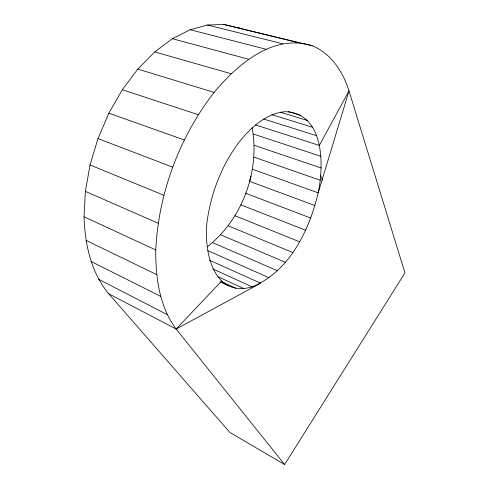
<?xml version="1.0" encoding="UTF-8"?>
<svg xmlns="http://www.w3.org/2000/svg" width="489" height="489" viewBox="0 0 489 489"><rect width="100%" height="100%" fill="white"/><g stroke="black" fill="none" stroke-linecap="round" stroke-linejoin="round"><path stroke-width="0.73" d="M207.324 246.804C242.183 219.506 260.203 171.217 252.086 127.733M84.047 216.798L85.379 191.376L90.049 164.982L97.959 138.583L108.851 113.179L122.317 89.731L137.819 69.083L154.726 51.92L172.391 38.71L190.178 29.725L207.507 25.012L223.87 24.45L312.337 45.807C331.353 53.607 343.04 71.981 349.012 90.911L404.953 272.88L284.604 464.55L229.879 432.447L108.668 293.724C90.917 272.281 84.866 244.023 84.047 216.798L155.771 249.952C155.539 277.397 159.316 306.444 176.15 329.048L284.604 464.55M252.348 169.212L318.18 192.849C324.091 164.927 324.341 113.289 285.276 111.663C265.71 113.448 250.454 127.941 238.754 142.574C223.186 163.448 212.959 188.069 208.4 213.675C202.006 242.642 209.763 299.115 252.141 286.86C289.72 271.297 309.244 230.319 318.18 192.849L349.012 90.911L319.323 145.441L255.558 124.927M155.771 249.952C158.485 193.1 179.31 137.385 214.084 92.378C237.403 64.548 273.192 33.258 312.337 45.807M251.016 176.211L249.579 181.34L314.989 205.533M108.668 293.724L176.15 329.048L221.645 281.034M176.15 329.048L260.668 283.217L209.402 260.16M223.87 24.45L298.308 42.732M207.507 25.012L282.752 43.784M190.178 29.725L266.034 49.242M172.391 38.71L248.626 59.242M154.726 51.92L231.101 73.717M288.492 111.645L300.894 115.398M280.228 112.164L307.257 120.404M137.819 69.083L214.084 92.378M271.97 114.713L312.489 127.238M263.669 119.029L316.524 135.667M122.317 89.731L198.247 114.695M253.394 134.047L320.863 156.297M254.298 145.331L321.169 167.984M253.944 157.134L320.258 180.252M108.851 113.179L184.225 139.921M245.698 193.277L310.772 218.063M97.959 138.583L172.593 167.122M240.777 204.812L305.601 230.221M234.916 215.722L299.568 241.786M90.049 164.982L163.803 195.245M228.21 225.808L292.789 252.526M220.783 234.854L285.368 262.245M212.764 242.685L277.446 270.729M85.379 191.376L158.149 223.204M207.788 250.637L269.158 277.783M212.874 268.956L252.141 286.86M218.125 276.756L243.773 288.565M222.636 282.129L235.759 288.21M220.044 281.872L228.314 285.71M85.978 240.38L156.627 274.561M90.96 261.395L160.526 296.285M98.656 279.298L167.165 314.568M238.864 27.787L240.191 28.472M320.448 175.196L322.392 180.172"/></g></svg>
